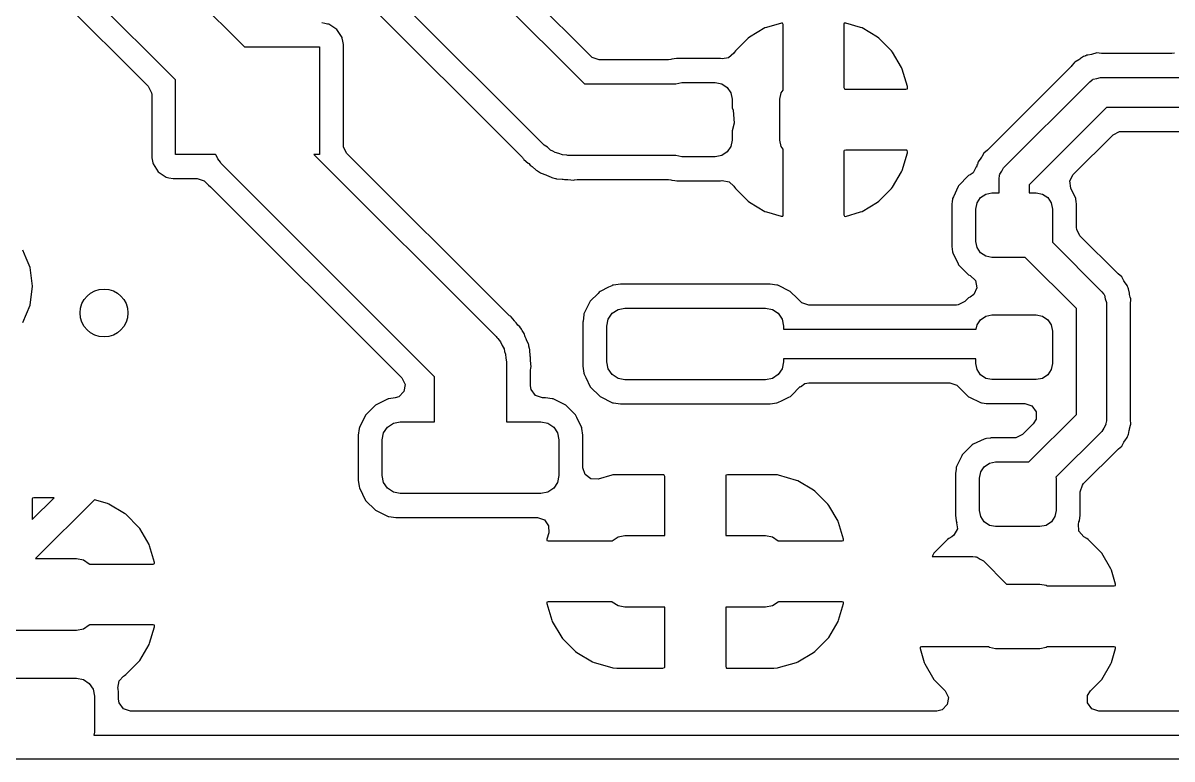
# Model space of a CAD drawing. Extents: x -27 to 355, y -108 to 35.
# Drawn here: x 234.13 to 243.72, y 23.65 to 29.8 of the extents above; entities that cross this region are included whole.
import ezdxf

# ---------------------------------------------------------------- set-up
doc = ezdxf.new("R2010")
doc.units = 0
doc.layers.add('BLACK', color=7, linetype='CONTINUOUS')

msp = doc.modelspace()

# ---------------------------------------------------------------- linework, layer by layer
at = {"layer": 'BLACK', "linetype": 'CONTINUOUS'}
for p, q in [((236.3, 31.8043), (238.812, 29.2919)), ((238.866, 29.5214), (236.703, 31.6852)), ((238.476, 28.7797), (235.788, 31.4679)), ((235.691, 31.2812), (238.287, 28.6854)), ((234.93, 30.6443), (235.974, 29.6)), ((235.4, 29.3257), (234.418, 30.3079)), ((234.321, 30.1212), (235.171, 29.2717)), ((236.645, 29.7955), (236.62, 29.8005)), ((236.669, 29.7908), (236.645, 29.7955)), ((236.678, 29.7889), (236.669, 29.7908)), ((236.669, 29.7908), (236.669, 29.7908)), ((236.745, 29.7446), (236.678, 29.7889)), ((236.789, 29.6782), (236.745, 29.7446)), ((240.32, 29.7581), (240.19, 29.6811)), ((240.332, 29.763), (240.32, 29.7581)), ((240.457, 29.7994), (240.332, 29.763)), ((240.467, 29.7992), (240.457, 29.7994)), ((240.471, 29.7878), (240.467, 29.7992)), ((240.471, 29.2384), (240.471, 29.7878)), ((240.982, 29.7988), (240.979, 29.7886)), ((240.979, 29.7886), (240.979, 29.2615)), ((240.994, 29.7992), (240.982, 29.7988)), ((241.118, 29.763), (240.994, 29.7992)), ((241.13, 29.7581), (241.118, 29.763)), ((241.26, 29.6811), (241.13, 29.7581)), ((236.791, 29.6687), (236.789, 29.6782)), ((236.792, 29.6608), (236.791, 29.6687)), ((236.791, 29.6687), (236.791, 29.6687)), ((236.8, 29.6197), (236.792, 29.6608)), ((240.18, 29.6735), (240.073, 29.5666)), ((240.19, 29.6811), (240.18, 29.6735)), ((241.27, 29.6735), (241.26, 29.6811)), ((241.377, 29.5666), (241.27, 29.6735)), ((235.974, 29.6), (236.6, 29.6)), ((236.6, 29.6), (236.6, 28.7)), ((236.8, 28.7787), (236.8, 29.6197)), ((240.06, 29.5478), (240.015, 29.5074)), ((240.066, 29.5568), (240.06, 29.5478)), ((240.073, 29.5666), (240.066, 29.5568)), ((241.384, 29.5568), (241.377, 29.5666)), ((241.461, 29.4266), (241.384, 29.5568)), ((243.083, 29.547), (243.054, 29.5392)), ((243.091, 29.5493), (243.083, 29.547)), ((243.109, 29.5477), (243.091, 29.5493)), ((243.13, 29.5459), (243.109, 29.5477)), ((243.139, 29.5455), (243.13, 29.5459)), ((243.717, 29.5455), (243.139, 29.5455)), ((243.738, 29.5477), (243.717, 29.5455)), ((238.878, 29.5113), (238.866, 29.5214)), ((238.936, 29.4924), (238.878, 29.5113)), ((239.514, 29.4924), (238.936, 29.4924)), ((239.534, 29.4953), (239.514, 29.4924)), ((239.535, 29.4958), (239.534, 29.4953)), ((239.543, 29.4968), (239.535, 29.4958)), ((239.582, 29.5019), (239.543, 29.4968)), ((239.543, 29.4968), (239.543, 29.4968)), ((239.585, 29.5024), (239.582, 29.5019)), ((239.582, 29.5019), (239.582, 29.5019)), ((239.765, 29.5024), (239.585, 29.5024)), ((239.945, 29.5024), (239.765, 29.5024)), ((239.948, 29.5019), (239.945, 29.5024)), ((239.962, 29.5001), (239.948, 29.5019)), ((240.015, 29.5074), (239.962, 29.5001)), ((242.902, 29.4666), (242.883, 29.4434)), ((242.908, 29.4732), (242.902, 29.4666)), ((242.941, 29.4926), (242.908, 29.4732)), ((242.948, 29.4973), (242.941, 29.4926)), ((242.955, 29.5017), (242.948, 29.4973)), ((242.98, 29.5196), (242.955, 29.5017)), ((242.989, 29.5218), (242.98, 29.5196)), ((242.994, 29.5243), (242.989, 29.5218)), ((242.999, 29.5263), (242.994, 29.5243)), ((243.007, 29.5306), (242.999, 29.5263)), ((243.015, 29.5321), (243.007, 29.5306)), ((243.045, 29.5373), (243.015, 29.5321)), ((243.015, 29.5321), (243.015, 29.5321)), ((243.054, 29.5392), (243.045, 29.5373)), ((241.466, 29.4153), (241.461, 29.4266)), ((241.509, 29.2689), (241.466, 29.4153)), ((242.877, 29.4371), (242.183, 28.7433)), ((242.883, 29.4434), (242.877, 29.4371)), ((235.171, 29.2717), (235.198, 29.2172)), ((235.4, 28.7), (235.4, 29.3257)), ((238.812, 29.2919), (239.575, 29.2919)), ((239.575, 29.2919), (239.625, 29.3019)), ((239.625, 29.3019), (239.905, 29.3019)), ((239.905, 29.3019), (239.959, 29.2912)), ((239.959, 29.2912), (240.004, 29.2608)), ((240.004, 29.2608), (240.034, 29.2154)), ((240.979, 29.2615), (240.983, 29.2488)), ((241.51, 29.259), (241.509, 29.2689)), ((241.511, 29.2556), (241.51, 29.259)), ((242.312, 28.5884), (243.032, 29.3084)), ((243.032, 29.3084), (243.049, 29.3217)), ((243.049, 29.3217), (243.052, 29.3252)), ((243.052, 29.3252), (243.055, 29.326)), ((243.055, 29.326), (243.06, 29.3299)), ((243.06, 29.3299), (243.09, 29.3363)), ((243.09, 29.3363), (243.12, 29.345)), ((243.12, 29.345), (246.38, 29.345)), ((235.198, 29.2172), (235.2, 29.2017)), ((235.2, 29.2017), (235.2, 28.6803)), ((240.034, 29.2154), (240.045, 29.1619)), ((240.045, 29.1619), (240.045, 29.0906)), ((240.445, 29.1619), (240.456, 29.2154)), ((240.445, 28.8219), (240.445, 29.1619)), ((240.456, 29.2154), (240.471, 29.2384)), ((240.983, 29.2488), (240.987, 29.2459)), ((240.987, 29.2459), (241.496, 29.2459)), ((241.496, 29.2459), (241.509, 29.25)), ((241.509, 29.25), (241.51, 29.2526)), ((241.51, 29.2526), (241.511, 29.2556)), ((240.045, 29.0906), (240.054, 29.072)), ((240.054, 29.072), (240.064, 28.9626)), ((243.172, 29.095), (242.525, 28.4482)), ((246.328, 29.095), (243.172, 29.095)), ((240.064, 28.9626), (240.045, 28.8985)), ((240.045, 28.8985), (240.045, 28.8219)), ((243.226, 28.8655), (243.28, 28.8933)), ((243.28, 28.8933), (243.296, 28.8945)), ((243.296, 28.8945), (245.022, 28.8945)), ((236.802, 28.7632), (236.8, 28.7787)), ((238.503, 28.7609), (238.476, 28.7797)), ((240.045, 28.8219), (240.034, 28.7683)), ((240.456, 28.7683), (240.445, 28.8219)), ((242.893, 28.5326), (243.226, 28.8655)), ((235.734, 28.7), (235.4, 28.7)), ((235.738, 28.6941), (235.734, 28.7)), ((235.751, 28.6635), (235.738, 28.6941)), ((236.6, 28.7), (236.555, 28.7)), ((236.555, 28.7), (238.075, 27.18)), ((236.829, 28.7087), (236.802, 28.7632)), ((238.172, 27.3667), (236.829, 28.7087)), ((238.287, 28.6854), (238.295, 28.6755)), ((238.528, 28.7383), (238.503, 28.7609)), ((238.548, 28.7301), (238.528, 28.7383)), ((238.567, 28.7176), (238.548, 28.7301)), ((238.599, 28.7099), (238.567, 28.7176)), ((238.63, 28.6976), (238.599, 28.7099)), ((238.666, 28.6941), (238.63, 28.6976)), ((238.673, 28.6922), (238.666, 28.6941)), ((238.678, 28.6928), (238.673, 28.6922)), ((238.688, 28.6919), (238.678, 28.6928)), ((239.575, 28.6919), (238.688, 28.6919)), ((239.625, 28.6819), (239.575, 28.6919)), ((239.905, 28.6819), (239.625, 28.6819)), ((239.959, 28.6925), (239.905, 28.6819)), ((240.004, 28.7229), (239.959, 28.6925)), ((240.034, 28.7683), (240.004, 28.7229)), ((240.471, 28.7453), (240.456, 28.7683)), ((240.471, 28.1951), (240.471, 28.7453)), ((240.982, 28.7337), (240.979, 28.7296)), ((240.979, 28.7296), (240.979, 28.1959)), ((240.995, 28.7379), (240.982, 28.7337)), ((241.502, 28.7379), (240.995, 28.7379)), ((241.466, 28.5684), (241.509, 28.7148)), ((241.505, 28.7373), (241.502, 28.7379)), ((241.507, 28.7352), (241.505, 28.7373)), ((241.51, 28.7228), (241.507, 28.7352)), ((241.509, 28.7148), (241.51, 28.7228)), ((242.13, 28.6825), (242.127, 28.6788)), ((242.147, 28.7125), (242.13, 28.6825)), ((242.177, 28.7374), (242.147, 28.7125)), ((242.183, 28.7433), (242.177, 28.7374)), ((235.2, 28.6803), (235.201, 28.6732)), ((235.201, 28.6732), (235.209, 28.6318)), ((235.209, 28.6318), (235.211, 28.6218)), ((235.211, 28.6218), (235.255, 28.5554)), ((235.774, 28.6357), (235.751, 28.6635)), ((235.778, 28.6289), (235.774, 28.6357)), ((235.781, 28.6261), (235.778, 28.6289)), ((235.788, 28.6183), (235.781, 28.6261)), ((237.562, 26.8436), (235.788, 28.6183)), ((238.295, 28.6755), (238.295, 28.6755)), ((238.295, 28.6755), (238.299, 28.6701)), ((238.299, 28.6701), (238.303, 28.6641)), ((238.303, 28.6641), (238.308, 28.6595)), ((238.308, 28.6595), (238.308, 28.6595)), ((238.308, 28.6595), (238.343, 28.6286)), ((238.343, 28.6286), (238.348, 28.6244)), ((238.348, 28.6244), (238.36, 28.6125)), ((238.36, 28.6125), (238.369, 28.6058)), ((238.369, 28.6058), (238.375, 28.6008)), ((238.375, 28.6008), (238.411, 28.5692)), ((242.084, 28.5966), (242.059, 28.5483)), ((242.085, 28.5964), (242.084, 28.5966)), ((242.086, 28.5999), (242.085, 28.5964)), ((242.088, 28.6023), (242.086, 28.5999)), ((242.089, 28.613), (242.088, 28.6045)), ((242.088, 28.6045), (242.088, 28.6045)), ((242.088, 28.6045), (242.088, 28.6023)), ((242.094, 28.6205), (242.089, 28.613)), ((242.096, 28.626), (242.094, 28.6205)), ((242.098, 28.6313), (242.096, 28.626)), ((242.1, 28.6397), (242.098, 28.6313)), ((242.123, 28.6715), (242.1, 28.6397)), ((242.127, 28.6788), (242.123, 28.6715)), ((242.297, 28.5614), (242.312, 28.5884)), ((235.255, 28.5554), (235.322, 28.5111)), ((235.322, 28.5111), (235.331, 28.5092)), ((235.331, 28.5092), (235.331, 28.5092)), ((235.331, 28.5092), (235.344, 28.5067)), ((235.344, 28.5067), (235.38, 28.4995)), ((235.38, 28.4995), (235.579, 28.4995)), ((235.579, 28.4995), (235.637, 28.4806)), ((238.411, 28.5692), (238.42, 28.5649)), ((238.42, 28.5649), (238.437, 28.5545)), ((238.437, 28.5545), (238.445, 28.5483)), ((238.445, 28.5483), (238.452, 28.5459)), ((238.452, 28.5459), (238.452, 28.5459)), ((238.452, 28.5459), (238.49, 28.5316)), ((238.49, 28.5316), (238.497, 28.5285)), ((238.497, 28.5285), (238.534, 28.5113)), ((238.534, 28.5113), (238.534, 28.5113)), ((238.534, 28.5113), (238.54, 28.5083)), ((238.54, 28.5083), (238.55, 28.5067)), ((238.55, 28.5067), (238.57, 28.5016)), ((238.57, 28.5016), (238.573, 28.5005)), ((238.573, 28.5005), (238.573, 28.5005)), ((238.573, 28.5005), (238.58, 28.498)), ((238.58, 28.498), (238.627, 28.4945)), ((238.627, 28.4945), (238.635, 28.4936)), ((238.635, 28.4936), (238.645, 28.4919)), ((238.645, 28.4919), (238.645, 28.4919)), ((238.645, 28.4919), (238.649, 28.4914)), ((238.649, 28.4914), (238.665, 28.4914)), ((238.665, 28.4914), (238.673, 28.4911)), ((238.673, 28.4911), (238.723, 28.4874)), ((238.731, 28.4892), (238.752, 28.4914)), ((238.752, 28.4914), (239.514, 28.4914)), ((239.514, 28.4914), (239.534, 28.4884)), ((241.384, 28.4269), (241.461, 28.5571)), ((241.461, 28.5571), (241.466, 28.5684)), ((242.02, 28.5241), (241.936, 28.4404)), ((242.032, 28.5298), (242.02, 28.5241)), ((242.059, 28.5483), (242.032, 28.5298)), ((242.275, 28.5), (242.278, 28.522)), ((242.275, 28.38), (242.275, 28.5)), ((242.278, 28.5266), (242.279, 28.5291)), ((242.278, 28.522), (242.278, 28.5266)), ((242.279, 28.5291), (242.28, 28.5355)), ((242.28, 28.5355), (242.297, 28.5614)), ((242.866, 28.4815), (242.893, 28.5326)), ((235.637, 28.4806), (235.654, 28.4651)), ((235.654, 28.4651), (235.668, 28.4494)), ((235.668, 28.4494), (235.674, 28.4455)), ((235.674, 28.4455), (235.675, 28.4447)), ((235.675, 28.4447), (235.691, 28.4316)), ((235.691, 28.4316), (237.288, 26.8349)), ((238.723, 28.4874), (238.729, 28.4889)), ((238.729, 28.4889), (238.731, 28.4892)), ((238.729, 28.4889), (238.729, 28.4889)), ((239.534, 28.4884), (239.535, 28.4879)), ((239.535, 28.4879), (239.543, 28.4869)), ((239.543, 28.4869), (239.543, 28.4869)), ((239.543, 28.4869), (239.568, 28.4836)), ((239.568, 28.4836), (239.585, 28.4814)), ((239.585, 28.4814), (239.765, 28.4814)), ((239.765, 28.4814), (239.945, 28.4814)), ((239.945, 28.4814), (239.948, 28.4818)), ((239.948, 28.4818), (239.959, 28.4832)), ((239.948, 28.4818), (239.948, 28.4818)), ((239.959, 28.4832), (239.962, 28.4836)), ((239.962, 28.4836), (240.022, 28.4725)), ((240.022, 28.4725), (240.06, 28.4359)), ((240.06, 28.4359), (240.066, 28.4269)), ((240.066, 28.4269), (240.073, 28.4171)), ((240.073, 28.4171), (240.18, 28.3102)), ((241.27, 28.3102), (241.377, 28.4171)), ((241.377, 28.4171), (241.384, 28.4269)), ((241.932, 28.4326), (241.893, 28.3483)), ((241.936, 28.4404), (241.932, 28.4326)), ((241.932, 28.4326), (241.932, 28.4326)), ((242.525, 28.4482), (242.525, 28.38)), ((242.873, 28.4208), (242.866, 28.4815)), ((242.914, 28.3332), (242.873, 28.4208)), ((240.18, 28.3102), (240.19, 28.3026)), ((240.19, 28.3026), (240.32, 28.2256)), ((241.13, 28.2256), (241.26, 28.3026)), ((241.26, 28.3026), (241.27, 28.3102)), ((241.883, 28.3104), (241.879, 28.2843)), ((241.885, 28.3257), (241.883, 28.3104)), ((241.886, 28.3332), (241.885, 28.3257)), ((241.893, 28.3483), (241.886, 28.3332)), ((242.09, 28.2967), (242.12, 28.3405)), ((242.12, 28.3405), (242.163, 28.3697)), ((242.163, 28.3697), (242.215, 28.38)), ((242.215, 28.38), (242.275, 28.38)), ((242.525, 28.38), (242.585, 28.38)), ((242.585, 28.38), (242.637, 28.3697)), ((242.637, 28.3697), (242.68, 28.3405)), ((242.68, 28.3405), (242.71, 28.2967)), ((242.915, 28.3257), (242.914, 28.3332)), ((242.917, 28.3104), (242.915, 28.3257)), ((242.92, 28.2843), (242.917, 28.3104)), ((240.32, 28.2256), (240.332, 28.2207)), ((240.332, 28.2207), (240.456, 28.1846)), ((240.993, 28.1843), (241.118, 28.2207)), ((241.118, 28.2207), (241.13, 28.2256)), ((241.879, 28.2843), (241.879, 27.9357)), ((242.08, 28.245), (242.09, 28.2967)), ((242.08, 27.975), (242.08, 28.245)), ((242.71, 28.2967), (242.72, 28.245)), ((242.72, 28.245), (242.72, 27.975)), ((242.92, 28.0908), (242.92, 28.2843)), ((240.456, 28.1846), (240.468, 28.1849)), ((240.468, 28.1849), (240.471, 28.1951)), ((240.979, 28.1959), (240.983, 28.1845)), ((240.983, 28.1845), (240.993, 28.1843)), ((242.922, 28.0753), (242.92, 28.0908)), ((242.949, 28.0208), (242.922, 28.0753)), ((243.262, 27.7087), (242.949, 28.0208)), ((241.879, 27.9357), (241.88, 27.9325)), ((241.88, 27.9325), (241.883, 27.9087)), ((242.09, 27.9233), (242.08, 27.975)), ((242.12, 27.8795), (242.09, 27.9233)), ((242.72, 27.975), (242.719, 27.9681)), ((242.719, 27.9681), (243.133, 27.5539)), ((234.153, 27.8338), (234.125, 27.9028)), ((234.177, 27.7767), (234.153, 27.8338)), ((241.883, 27.9087), (241.886, 27.8868)), ((241.886, 27.8868), (241.889, 27.88)), ((241.889, 27.88), (241.889, 27.88)), ((241.889, 27.88), (241.932, 27.7875)), ((242.163, 27.8503), (242.12, 27.8795)), ((242.215, 27.84), (242.163, 27.8503)), ((242.493, 27.84), (242.215, 27.84)), ((242.92, 27.4137), (242.493, 27.84)), ((234.185, 27.7568), (234.177, 27.7767)), ((234.206, 27.6), (234.185, 27.7568)), ((241.932, 27.7875), (241.936, 27.7796)), ((241.936, 27.7796), (242.02, 27.6959)), ((242.02, 27.6959), (242.033, 27.6897)), ((242.033, 27.6897), (242.078, 27.648)), ((242.078, 27.648), (242.089, 27.5879)), ((243.268, 27.7029), (243.262, 27.7087)), ((243.298, 27.6779), (243.268, 27.7029)), ((243.317, 27.6443), (243.298, 27.6779)), ((243.322, 27.637), (243.317, 27.6443)), ((243.344, 27.6052), (243.322, 27.637)), ((234.185, 27.4432), (234.206, 27.6)), ((238.927, 27.5404), (238.861, 27.4743)), ((238.937, 27.5511), (238.927, 27.5404)), ((238.943, 27.5568), (238.937, 27.5511)), ((239.014, 27.5917), (238.943, 27.5568)), ((239.041, 27.6049), (239.014, 27.5917)), ((239.048, 27.6083), (239.041, 27.6049)), ((239.041, 27.6049), (239.041, 27.6049)), ((239.055, 27.6094), (239.048, 27.6083)), ((239.056, 27.6094), (239.055, 27.6094)), ((239.113, 27.6179), (239.056, 27.6094)), ((239.117, 27.6184), (239.113, 27.6179)), ((239.113, 27.6179), (239.113, 27.6179)), ((240.358, 27.6184), (239.117, 27.6184)), ((240.362, 27.6179), (240.358, 27.6184)), ((240.419, 27.6096), (240.362, 27.6179)), ((240.362, 27.6179), (240.362, 27.6179)), ((240.427, 27.6084), (240.419, 27.6096)), ((240.419, 27.6096), (240.419, 27.6096)), ((240.531, 27.5572), (240.427, 27.6084)), ((240.592, 27.4968), (240.531, 27.5572)), ((242.063, 27.5325), (242.033, 27.5103)), ((242.089, 27.5879), (242.063, 27.5325)), ((243.133, 27.5539), (243.146, 27.536)), ((243.146, 27.536), (243.15, 27.533)), ((243.15, 27.533), (243.151, 27.5303)), ((243.346, 27.5968), (243.344, 27.6052)), ((243.349, 27.5915), (243.346, 27.5968)), ((243.351, 27.586), (243.349, 27.5915)), ((243.355, 27.5785), (243.351, 27.586)), ((243.362, 27.5416), (243.355, 27.5785)), ((243.362, 27.5403), (243.362, 27.5416)), ((243.364, 27.5318), (243.362, 27.5403)), ((243.369, 27.5103), (243.364, 27.5318)), ((234.125, 27.2972), (234.185, 27.4432)), ((238.861, 27.4743), (238.809, 27.3694)), ((240.614, 27.4748), (240.592, 27.4968)), ((240.627, 27.4623), (240.614, 27.4753)), ((240.614, 27.4753), (240.614, 27.4748)), ((240.686, 27.4434), (240.627, 27.4623)), ((241.918, 27.4434), (240.686, 27.4434)), ((241.933, 27.4446), (241.918, 27.4434)), ((241.988, 27.4724), (241.933, 27.4446)), ((242.02, 27.5041), (241.988, 27.4724)), ((242.033, 27.5103), (242.02, 27.5041)), ((243.151, 27.5303), (243.154, 27.5251)), ((243.154, 27.5251), (243.161, 27.495)), ((243.161, 27.495), (243.17, 27.4655)), ((243.17, 27.4655), (243.17, 26.4761)), ((243.374, 27.4943), (243.369, 27.5103)), ((243.37, 27.4556), (243.373, 27.4857)), ((243.37, 27.4469), (243.37, 27.4556)), ((243.37, 26.4947), (243.37, 27.4469)), ((243.373, 27.4857), (243.374, 27.4943)), ((238.188, 27.3536), (238.172, 27.3667)), ((238.195, 27.3489), (238.188, 27.3536)), ((238.2, 27.3436), (238.195, 27.3489)), ((238.228, 27.3111), (238.2, 27.3436)), ((238.2, 27.3436), (238.2, 27.3436)), ((238.808, 27.3618), (238.801, 27.3085)), ((238.809, 27.3694), (238.808, 27.3618)), ((238.808, 27.3618), (238.808, 27.3618)), ((239.011, 27.3253), (239.044, 27.374)), ((239.044, 27.374), (239.093, 27.4065)), ((239.093, 27.4065), (239.15, 27.4179)), ((239.15, 27.4179), (240.325, 27.4179)), ((240.325, 27.4179), (240.382, 27.4065)), ((240.382, 27.4065), (240.431, 27.374)), ((240.431, 27.374), (240.464, 27.3253)), ((242.12, 27.3205), (242.163, 27.3497)), ((242.163, 27.3497), (242.215, 27.36)), ((242.215, 27.36), (242.585, 27.36)), ((242.585, 27.36), (242.637, 27.3497)), ((242.637, 27.3497), (242.68, 27.3205)), ((242.92, 26.5279), (242.92, 27.4137)), ((238.233, 27.3057), (238.228, 27.3111)), ((238.244, 27.2942), (238.233, 27.3057)), ((238.251, 27.2846), (238.244, 27.2942)), ((238.252, 27.2826), (238.251, 27.2846)), ((238.257, 27.2764), (238.252, 27.2826)), ((238.272, 27.26), (238.257, 27.2764)), ((238.288, 27.2403), (238.272, 27.26)), ((238.801, 27.3085), (238.799, 27.3011)), ((238.799, 27.3011), (238.799, 26.9347)), ((239, 27.2679), (239.011, 27.3253)), ((239, 26.9679), (239, 27.2679)), ((240.464, 27.3253), (240.475, 27.2679)), ((240.475, 27.2679), (240.475, 27.2429)), ((240.475, 27.2429), (242.084, 27.2429)), ((242.084, 27.2429), (242.09, 27.2767)), ((242.09, 27.2767), (242.12, 27.3205)), ((242.68, 27.3205), (242.71, 27.2767)), ((242.71, 27.2767), (242.72, 27.225)), ((238.075, 27.18), (238.081, 27.1722)), ((238.081, 27.1722), (238.085, 27.1694)), ((238.085, 27.1694), (238.089, 27.1627)), ((238.089, 27.1627), (238.112, 27.1348)), ((238.293, 27.231), (238.288, 27.2403)), ((238.303, 27.2136), (238.293, 27.231)), ((238.309, 27.2053), (238.303, 27.2136)), ((238.319, 27.1773), (238.309, 27.2053)), ((238.325, 27.1605), (238.319, 27.1773)), ((238.328, 27.1532), (238.325, 27.1605)), ((238.345, 27.1163), (238.328, 27.1532)), ((242.72, 27.225), (242.72, 26.955)), ((238.112, 27.1348), (238.125, 27.1042)), ((238.125, 27.1042), (238.142, 27.0759)), ((238.142, 27.0759), (238.146, 27.0542)), ((238.146, 27.0542), (238.155, 27.0339)), ((238.345, 27.1162), (238.345, 27.1163)), ((238.348, 27.1098), (238.345, 27.1162)), ((238.349, 27.1029), (238.348, 27.1098)), ((238.349, 27.1028), (238.349, 27.1029)), ((238.349, 27.0997), (238.349, 27.1028)), ((238.354, 27.0801), (238.349, 27.0997)), ((238.355, 27.0771), (238.354, 27.0801)), ((238.358, 27.0705), (238.355, 27.0771)), ((238.355, 27.0771), (238.355, 27.0771)), ((238.358, 27.0634), (238.358, 27.0705)), ((238.361, 27.0229), (238.358, 27.0634)), ((238.358, 27.0634), (238.358, 27.0634)), ((238.155, 27.0339), (238.156, 27.0006)), ((238.156, 27.0006), (238.162, 26.9679)), ((238.162, 26.9679), (238.162, 26.4679)), ((238.361, 27.015), (238.361, 27.0229)), ((238.362, 27.0073), (238.361, 27.015)), ((238.363, 27.0073), (238.362, 27.0073)), ((238.363, 27.0039), (238.363, 27.0073)), ((238.363, 26.9871), (238.363, 27.0039)), ((238.363, 26.981), (238.363, 26.9871)), ((238.367, 26.9274), (238.363, 26.981)), ((239.011, 26.9105), (239, 26.9679)), ((240.475, 26.9679), (240.464, 26.9105)), ((242.08, 26.9929), (240.475, 26.9929)), ((240.475, 26.9929), (240.475, 26.9679)), ((242.08, 26.955), (242.08, 26.9929)), ((242.09, 26.9033), (242.08, 26.955)), ((242.72, 26.955), (242.71, 26.9033)), ((238.363, 26.9007), (238.364, 26.9134)), ((238.363, 26.7674), (238.363, 26.9007)), ((238.364, 26.9134), (238.365, 26.9205)), ((238.364, 26.9134), (238.364, 26.9134)), ((238.365, 26.9205), (238.367, 26.9274)), ((238.799, 26.9347), (238.8, 26.9311)), ((238.8, 26.9311), (238.8, 26.9311)), ((238.8, 26.9311), (238.808, 26.8745)), ((238.808, 26.8745), (238.81, 26.8658)), ((238.81, 26.8658), (238.813, 26.8589)), ((239.044, 26.8618), (239.011, 26.9105)), ((239.093, 26.8293), (239.044, 26.8618)), ((240.431, 26.8618), (240.382, 26.8293)), ((240.464, 26.9105), (240.431, 26.8618)), ((242.12, 26.8595), (242.09, 26.9033)), ((242.163, 26.8303), (242.12, 26.8595)), ((242.68, 26.8595), (242.637, 26.8303)), ((242.71, 26.9033), (242.68, 26.8595)), ((237.288, 26.8349), (237.315, 26.7804)), ((237.315, 26.7804), (237.306, 26.72)), ((237.562, 26.4679), (237.562, 26.8436)), ((238.368, 26.7368), (238.363, 26.7674)), ((238.813, 26.8589), (238.813, 26.8589)), ((238.813, 26.8589), (238.823, 26.8389)), ((238.823, 26.8389), (238.861, 26.7611)), ((239.15, 26.8179), (239.093, 26.8293)), ((240.325, 26.8179), (239.15, 26.8179)), ((240.382, 26.8293), (240.325, 26.8179)), ((240.616, 26.7594), (240.654, 26.7873)), ((240.654, 26.7873), (240.686, 26.7924)), ((240.686, 26.7924), (241.863, 26.7924)), ((241.863, 26.7924), (241.921, 26.7735)), ((241.921, 26.7735), (241.936, 26.7592)), ((242.215, 26.82), (242.163, 26.8303)), ((242.585, 26.82), (242.215, 26.82)), ((242.637, 26.8303), (242.585, 26.82)), ((237.263, 26.6767), (237.232, 26.667)), ((237.306, 26.72), (237.263, 26.6767)), ((238.404, 26.6873), (238.368, 26.7368)), ((238.462, 26.6684), (238.404, 26.6873)), ((238.483, 26.6684), (238.462, 26.6684)), ((238.487, 26.6679), (238.483, 26.6684)), ((238.544, 26.6596), (238.487, 26.6679)), ((238.487, 26.6679), (238.487, 26.6679)), ((238.861, 26.7611), (238.944, 26.6786)), ((238.944, 26.6786), (239.048, 26.6274)), ((240.463, 26.6449), (240.52, 26.673)), ((240.52, 26.673), (240.532, 26.679)), ((240.532, 26.679), (240.54, 26.6873)), ((240.54, 26.6873), (240.614, 26.7616)), ((240.614, 26.7616), (240.616, 26.7594)), ((241.936, 26.7592), (241.936, 26.7596)), ((241.936, 26.7596), (242.02, 26.6759)), ((242.02, 26.6759), (242.027, 26.6723)), ((242.027, 26.6723), (242.027, 26.6723)), ((242.027, 26.6723), (242.12, 26.6291)), ((237.062, 26.6006), (236.986, 26.5243)), ((237.068, 26.6068), (237.062, 26.6011)), ((237.062, 26.6011), (237.062, 26.6006)), ((237.173, 26.6583), (237.068, 26.6068)), ((237.18, 26.6594), (237.173, 26.6583)), ((237.181, 26.6594), (237.18, 26.6594)), ((237.232, 26.667), (237.181, 26.6594)), ((238.552, 26.6584), (238.544, 26.6596)), ((238.544, 26.6596), (238.544, 26.6596)), ((238.656, 26.6072), (238.552, 26.6584)), ((238.68, 26.5834), (238.656, 26.6072)), ((238.729, 26.5348), (238.68, 26.5834)), ((239.048, 26.6274), (239.056, 26.6263)), ((239.056, 26.6263), (239.056, 26.6263)), ((239.056, 26.6263), (239.113, 26.6179)), ((239.113, 26.6179), (239.113, 26.6179)), ((239.113, 26.6179), (239.117, 26.6174)), ((239.117, 26.6174), (240.358, 26.6174)), ((240.358, 26.6174), (240.362, 26.6179)), ((240.362, 26.6179), (240.419, 26.6264)), ((240.362, 26.6179), (240.362, 26.6179)), ((240.419, 26.6264), (240.42, 26.6264)), ((240.42, 26.6264), (240.427, 26.6276)), ((240.427, 26.6276), (240.463, 26.6449)), ((242.12, 26.6291), (242.127, 26.6259)), ((242.127, 26.6259), (242.134, 26.6249)), ((242.134, 26.6249), (242.166, 26.6208)), ((242.166, 26.6208), (242.176, 26.6195)), ((242.176, 26.6195), (242.489, 26.6195)), ((242.489, 26.6195), (242.547, 26.6006)), ((242.547, 26.6006), (242.583, 26.5511)), ((236.986, 26.5243), (236.934, 26.4194)), ((238.739, 26.5248), (238.729, 26.5348)), ((238.75, 26.5032), (238.739, 26.5248)), ((238.786, 26.4284), (238.75, 26.5032)), ((242.524, 26.1321), (242.92, 26.5279)), ((242.583, 26.4899), (242.559, 26.4505)), ((242.583, 26.5511), (242.583, 26.4899)), ((243.17, 26.4761), (243.166, 26.4541)), ((243.37, 26.486), (243.37, 26.4947)), ((243.374, 26.4473), (243.37, 26.486)), ((236.933, 26.4118), (236.925, 26.3571)), ((236.934, 26.4194), (236.933, 26.4118)), ((236.933, 26.4118), (236.933, 26.4118)), ((237.136, 26.3753), (237.169, 26.424)), ((237.169, 26.424), (237.218, 26.4565)), ((237.218, 26.4565), (237.275, 26.4679)), ((237.275, 26.4679), (237.562, 26.4679)), ((238.162, 26.4679), (238.45, 26.4679)), ((238.45, 26.4679), (238.507, 26.4565)), ((238.507, 26.4565), (238.556, 26.424)), ((238.556, 26.424), (238.589, 26.3753)), ((238.79, 26.42), (238.786, 26.4284)), ((238.791, 26.4124), (238.79, 26.42)), ((238.8, 26.3549), (238.791, 26.4124)), ((238.791, 26.4124), (238.791, 26.4124)), ((242.559, 26.4505), (242.47, 26.3616)), ((243.133, 26.3877), (242.749, 26.0039)), ((243.148, 26.4148), (243.133, 26.3877)), ((243.164, 26.4406), (243.148, 26.4148)), ((243.165, 26.447), (243.164, 26.4406)), ((243.167, 26.4495), (243.165, 26.447)), ((243.166, 26.4541), (243.167, 26.4495)), ((243.357, 26.3753), (243.361, 26.3968)), ((243.361, 26.3968), (243.362, 26.4013)), ((243.362, 26.4013), (243.364, 26.4098)), ((243.364, 26.4098), (243.372, 26.4389)), ((243.372, 26.4389), (243.374, 26.4473)), ((236.925, 26.3571), (236.924, 26.3511)), ((236.924, 26.3511), (236.924, 25.9847)), ((237.125, 26.3179), (237.136, 26.3753)), ((237.125, 26.0179), (237.125, 26.3179)), ((238.589, 26.3753), (238.6, 26.3179)), ((238.6, 26.3179), (238.6, 26.0179)), ((238.8, 26.3511), (238.8, 26.3549)), ((238.8, 26.0834), (238.8, 26.3511)), ((242.15, 26.3229), (242.058, 26.2798)), ((242.157, 26.3261), (242.15, 26.3229)), ((242.15, 26.3229), (242.15, 26.3229)), ((242.169, 26.3277), (242.157, 26.3261)), ((242.203, 26.3321), (242.169, 26.3277)), ((242.206, 26.3326), (242.203, 26.3321)), ((242.4, 26.3326), (242.206, 26.3326)), ((242.415, 26.3338), (242.4, 26.3326)), ((242.47, 26.3616), (242.415, 26.3338)), ((243.298, 26.2637), (243.317, 26.2973)), ((243.317, 26.2973), (243.322, 26.3046)), ((243.322, 26.3046), (243.324, 26.3082)), ((243.324, 26.3082), (243.344, 26.3364)), ((243.344, 26.3364), (243.346, 26.3448)), ((243.346, 26.3448), (243.349, 26.3501)), ((243.349, 26.3501), (243.351, 26.3556)), ((243.351, 26.3556), (243.355, 26.3631)), ((243.355, 26.3631), (243.357, 26.3753)), ((241.966, 26.1925), (241.963, 26.1846)), ((242.05, 26.2761), (241.966, 26.1925)), ((242.058, 26.2798), (242.05, 26.2761)), ((242.058, 26.2798), (242.058, 26.2798)), ((242.98, 25.9512), (243.262, 26.2329)), ((243.262, 26.2329), (243.268, 26.2387)), ((243.268, 26.2387), (243.27, 26.2406)), ((243.27, 26.2406), (243.298, 26.2637)), ((241.92, 26.0939), (241.916, 26.0852)), ((241.963, 26.1846), (241.92, 26.0939)), ((241.963, 26.1846), (241.963, 26.1846)), ((242.121, 26.0487), (242.15, 26.0925)), ((242.15, 26.0925), (242.194, 26.1218)), ((242.194, 26.1218), (242.245, 26.1321)), ((242.245, 26.1321), (242.524, 26.1321)), ((237.136, 25.9605), (237.125, 26.0179)), ((238.6, 26.0179), (238.589, 25.9605)), ((238.818, 26.0278), (238.8, 26.0834)), ((238.866, 25.9903), (238.818, 26.0278)), ((239.041, 26.0216), (238.927, 25.9884)), ((239.051, 26.0234), (239.041, 26.0216)), ((239.082, 26.0258), (239.051, 26.0234)), ((239.085, 26.0259), (239.082, 26.0258)), ((239.475, 26.0259), (239.085, 26.0259)), ((239.479, 26.0229), (239.475, 26.0259)), ((239.483, 26.0102), (239.479, 26.0229)), ((239.483, 25.5179), (239.483, 26.0102)), ((239.994, 26.0218), (239.992, 26.0177)), ((239.992, 26.0177), (239.992, 25.5179)), ((240.007, 26.0259), (239.994, 26.0218)), ((240.39, 26.0259), (240.007, 26.0259)), ((240.393, 26.0258), (240.39, 26.0259)), ((240.424, 26.0234), (240.393, 26.0258)), ((240.434, 26.0216), (240.424, 26.0234)), ((240.582, 25.9783), (240.434, 26.0216)), ((241.915, 26.0728), (241.91, 26.0364)), ((241.91, 26.0364), (241.91, 25.6877)), ((241.916, 26.0852), (241.915, 26.0777)), ((241.915, 26.0777), (241.915, 26.0728)), ((242.11, 25.9971), (242.121, 26.0487)), ((242.11, 25.7271), (242.11, 25.9971)), ((242.749, 26.0039), (242.75, 25.9971)), ((242.75, 25.9971), (242.75, 25.7271)), ((236.924, 25.9847), (236.925, 25.9811)), ((236.925, 25.9811), (236.925, 25.9811)), ((236.925, 25.9811), (236.933, 25.9272)), ((236.933, 25.9272), (236.935, 25.9158)), ((236.935, 25.9158), (236.986, 25.8111)), ((237.169, 25.9118), (237.136, 25.9605)), ((237.218, 25.8793), (237.169, 25.9118)), ((238.556, 25.9118), (238.507, 25.8793)), ((238.589, 25.9605), (238.556, 25.9118)), ((238.927, 25.9884), (238.866, 25.9903)), ((240.594, 25.9734), (240.582, 25.9783)), ((240.726, 25.8951), (240.594, 25.9734)), ((242.951, 25.8812), (242.97, 25.9394)), ((242.97, 25.9394), (242.98, 25.9512)), ((234.202, 25.6503), (234.385, 25.833)), ((234.205, 25.8289), (234.202, 25.8248)), ((234.202, 25.8248), (234.202, 25.6503)), ((234.217, 25.833), (234.205, 25.8289)), ((234.385, 25.833), (234.217, 25.833)), ((234.722, 25.8169), (234.23, 25.325)), ((234.83, 25.7854), (234.722, 25.8169)), ((236.986, 25.8111), (237.069, 25.7286)), ((237.275, 25.8679), (237.218, 25.8793)), ((238.45, 25.8679), (237.275, 25.8679)), ((238.507, 25.8793), (238.45, 25.8679)), ((240.736, 25.8876), (240.726, 25.8951)), ((240.845, 25.7788), (240.736, 25.8876)), ((242.951, 25.6877), (242.951, 25.8812)), ((234.842, 25.7805), (234.83, 25.7854)), ((234.974, 25.7022), (234.842, 25.7805)), ((237.069, 25.7286), (237.173, 25.6774)), ((240.852, 25.7691), (240.845, 25.7788)), ((240.931, 25.6367), (240.852, 25.7691)), ((242.121, 25.6754), (242.11, 25.7271)), ((242.75, 25.7271), (242.74, 25.6754)), ((234.984, 25.6947), (234.974, 25.7022)), ((235.092, 25.5859), (234.984, 25.6947)), ((237.173, 25.6774), (237.181, 25.6763)), ((237.181, 25.6763), (237.181, 25.6763)), ((237.181, 25.6763), (237.238, 25.6679)), ((237.238, 25.6679), (237.238, 25.6679)), ((237.238, 25.6679), (237.242, 25.6674)), ((237.242, 25.6674), (237.854, 25.6674)), ((237.854, 25.6674), (237.855, 25.6674)), ((237.855, 25.6674), (237.931, 25.6669)), ((237.931, 25.6669), (237.932, 25.6673)), ((237.932, 25.6673), (237.934, 25.6674)), ((237.934, 25.6674), (238.42, 25.6674)), ((238.42, 25.6674), (238.478, 25.6485)), ((238.478, 25.6485), (238.514, 25.599)), ((240.935, 25.6253), (240.931, 25.6367)), ((240.976, 25.4862), (240.935, 25.6253)), ((241.91, 25.6877), (241.916, 25.6389)), ((241.916, 25.6389), (241.92, 25.632)), ((241.92, 25.632), (241.922, 25.6247)), ((241.922, 25.6247), (241.92, 25.6242)), ((241.92, 25.6242), (241.926, 25.5737)), ((242.15, 25.6316), (242.121, 25.6754)), ((242.194, 25.6023), (242.15, 25.6316)), ((242.711, 25.6316), (242.667, 25.6023)), ((242.74, 25.6754), (242.711, 25.6316)), ((242.936, 25.6142), (242.939, 25.6257)), ((242.941, 25.5533), (242.936, 25.6142)), ((242.939, 25.6257), (242.941, 25.632)), ((242.941, 25.632), (242.945, 25.6389)), ((242.945, 25.6389), (242.951, 25.6877)), ((235.1, 25.5761), (235.092, 25.5859)), ((235.178, 25.4438), (235.1, 25.5761)), ((238.515, 25.5408), (238.499, 25.487)), ((238.514, 25.599), (238.515, 25.5408)), ((239.093, 25.5065), (239.15, 25.5179)), ((239.15, 25.5179), (239.483, 25.5179)), ((239.992, 25.5179), (240.325, 25.5179)), ((240.325, 25.5179), (240.382, 25.5065)), ((241.896, 25.5202), (241.879, 25.5074)), ((241.926, 25.5737), (241.896, 25.5202)), ((242.245, 25.5921), (242.194, 25.6023)), ((242.615, 25.5921), (242.245, 25.5921)), ((242.667, 25.6023), (242.615, 25.5921)), ((242.982, 25.5074), (242.941, 25.5533)), ((235.183, 25.4324), (235.178, 25.4438)), ((235.224, 25.2933), (235.183, 25.4324)), ((238.499, 25.487), (238.5, 25.475)), ((238.5, 25.475), (238.51, 25.4719)), ((238.51, 25.4719), (239.043, 25.4719)), ((239.043, 25.4719), (239.044, 25.474)), ((239.044, 25.474), (239.093, 25.5065)), ((240.382, 25.5065), (240.431, 25.474)), ((240.431, 25.474), (240.432, 25.4719)), ((240.432, 25.4719), (240.964, 25.4719)), ((240.964, 25.4719), (240.976, 25.4756)), ((240.976, 25.4756), (240.976, 25.4862)), ((241.844, 25.4848), (241.738, 25.3787)), ((241.854, 25.4923), (241.844, 25.4848)), ((241.879, 25.5074), (241.854, 25.4923)), ((243.007, 25.4923), (242.982, 25.5074)), ((243.017, 25.4848), (243.007, 25.4923)), ((243.123, 25.3787), (243.017, 25.4848)), ((234.23, 25.325), (234.573, 25.325)), ((234.573, 25.325), (234.63, 25.3136)), ((241.73, 25.3689), (241.715, 25.3429)), ((241.715, 25.3429), (242.055, 25.3429)), ((241.738, 25.3787), (241.73, 25.3689)), ((242.055, 25.3429), (242.077, 25.3397)), ((242.077, 25.3397), (242.081, 25.34)), ((242.081, 25.34), (242.084, 25.3387)), ((242.084, 25.3387), (242.09, 25.3378)), ((242.09, 25.3378), (242.116, 25.3211)), ((243.131, 25.3689), (243.123, 25.3787)), ((243.207, 25.2398), (243.131, 25.3689)), ((234.63, 25.3136), (234.679, 25.2811)), ((234.679, 25.2811), (234.68, 25.279)), ((234.68, 25.279), (235.212, 25.279)), ((235.212, 25.279), (235.223, 25.2827)), ((235.223, 25.2827), (235.224, 25.2933)), ((242.116, 25.3211), (242.143, 25.3063)), ((242.143, 25.3063), (242.337, 25.1121)), ((243.212, 25.2285), (243.207, 25.2398)), ((243.246, 25.1103), (243.212, 25.2285)), ((242.337, 25.1121), (242.615, 25.1121)), ((242.615, 25.1121), (242.667, 25.1018)), ((242.667, 25.1018), (242.676, 25.0961)), ((242.676, 25.0961), (243.235, 25.0961)), ((243.235, 25.0961), (243.246, 25.0997)), ((243.246, 25.0997), (243.246, 25.1103)), ((238.511, 24.9639), (238.499, 24.9602)), ((238.499, 24.9602), (238.499, 24.9496)), ((238.499, 24.9496), (238.54, 24.8105)), ((239.043, 24.9639), (238.511, 24.9639)), ((239.044, 24.9618), (239.043, 24.9639)), ((239.093, 24.9293), (239.044, 24.9618)), ((240.431, 24.9618), (240.382, 24.9293)), ((240.432, 24.9639), (240.431, 24.9618)), ((240.965, 24.9639), (240.432, 24.9639)), ((240.935, 24.8105), (240.976, 24.9489)), ((240.975, 24.9608), (240.965, 24.9639)), ((240.976, 24.9489), (240.975, 24.9608)), ((239.15, 24.9179), (239.093, 24.9293)), ((239.483, 24.9179), (239.15, 24.9179)), ((239.483, 24.4182), (239.483, 24.9179)), ((240.325, 24.9179), (239.992, 24.9179)), ((239.992, 24.9179), (239.992, 24.4256)), ((240.382, 24.9293), (240.325, 24.9179)), ((234.679, 24.7689), (234.63, 24.7364)), ((234.68, 24.771), (234.679, 24.7689)), ((235.213, 24.771), (234.68, 24.771)), ((235.183, 24.6176), (235.223, 24.7559)), ((235.223, 24.7679), (235.213, 24.771)), ((235.223, 24.7559), (235.223, 24.7679)), ((238.54, 24.8105), (238.544, 24.7992)), ((238.544, 24.7992), (238.623, 24.6668)), ((240.852, 24.6668), (240.931, 24.7992)), ((240.931, 24.7992), (240.935, 24.8105)), ((234.573, 24.725), (233.323, 24.725)), ((234.63, 24.7364), (234.573, 24.725)), ((238.623, 24.6668), (238.63, 24.657)), ((238.63, 24.657), (238.739, 24.5483)), ((240.736, 24.5483), (240.845, 24.657)), ((240.845, 24.657), (240.852, 24.6668)), ((235.1, 24.4739), (235.178, 24.6062)), ((235.178, 24.6062), (235.183, 24.6176)), ((241.626, 24.5881), (241.615, 24.5844)), ((241.615, 24.5844), (241.615, 24.5738)), ((241.615, 24.5738), (241.649, 24.4556)), ((242.185, 24.5881), (241.626, 24.5881)), ((242.194, 24.5823), (242.185, 24.5881)), ((242.245, 24.5721), (242.194, 24.5823)), ((242.615, 24.5721), (242.245, 24.5721)), ((242.667, 24.5823), (242.615, 24.5721)), ((242.676, 24.5881), (242.667, 24.5823)), ((243.236, 24.5881), (242.676, 24.5881)), ((243.212, 24.4556), (243.246, 24.573)), ((243.246, 24.5849), (243.236, 24.5881)), ((243.246, 24.573), (243.246, 24.5849)), ((234.984, 24.3553), (235.092, 24.4641)), ((235.092, 24.4641), (235.1, 24.4739)), ((238.739, 24.5483), (238.749, 24.5407)), ((238.749, 24.5407), (238.881, 24.4624)), ((238.881, 24.4624), (238.893, 24.4575)), ((240.582, 24.4575), (240.594, 24.4624)), ((240.594, 24.4624), (240.726, 24.5407)), ((240.726, 24.5407), (240.736, 24.5483)), ((238.893, 24.4575), (239.041, 24.4143)), ((239.041, 24.4143), (239.051, 24.4125)), ((239.051, 24.4125), (239.082, 24.4101)), ((239.082, 24.4101), (239.085, 24.4099)), ((239.085, 24.4099), (239.468, 24.4099)), ((239.468, 24.4099), (239.481, 24.414)), ((239.481, 24.414), (239.483, 24.4182)), ((239.992, 24.4256), (239.996, 24.4129)), ((239.996, 24.4129), (240, 24.4099)), ((240, 24.4099), (240.39, 24.4099)), ((240.39, 24.4099), (240.393, 24.4101)), ((240.393, 24.4101), (240.424, 24.4125)), ((240.424, 24.4125), (240.434, 24.4143)), ((240.434, 24.4143), (240.582, 24.4575)), ((241.649, 24.4556), (241.654, 24.4443)), ((241.654, 24.4443), (241.73, 24.3152)), ((243.131, 24.3152), (243.207, 24.4443)), ((243.207, 24.4443), (243.212, 24.4556)), ((233.323, 24.325), (234.573, 24.325)), ((234.573, 24.325), (234.63, 24.3136)), ((234.63, 24.3136), (234.679, 24.2811)), ((234.679, 24.2811), (234.711, 24.2324)), ((234.918, 24.2433), (234.928, 24.3036)), ((234.928, 24.3036), (234.966, 24.3429)), ((234.966, 24.3429), (234.974, 24.3478)), ((234.974, 24.3478), (234.984, 24.3553)), ((241.73, 24.3152), (241.738, 24.3054)), ((241.738, 24.3054), (241.824, 24.2195)), ((243.037, 24.2195), (243.123, 24.3054)), ((243.123, 24.3054), (243.131, 24.3152)), ((234.711, 24.2324), (234.723, 24.175)), ((234.723, 24.175), (234.723, 23.875)), ((234.919, 24.2362), (234.918, 24.2433)), ((234.923, 24.2082), (234.919, 24.2362)), ((234.923, 24.1495), (234.923, 24.2082)), ((241.824, 24.2195), (241.851, 24.165)), ((243.013, 24.1801), (243.037, 24.2195)), ((243.013, 24.1189), (243.013, 24.1801)), ((234.928, 24.1189), (234.923, 24.1495)), ((234.964, 24.0694), (234.928, 24.1189)), ((241.842, 24.1046), (241.799, 24.0613)), ((241.851, 24.165), (241.842, 24.1046)), ((243.049, 24.0694), (243.013, 24.1189)), ((235.022, 24.0505), (234.964, 24.0694)), ((241.754, 24.0505), (235.022, 24.0505)), ((241.799, 24.0613), (241.754, 24.0505)), ((243.107, 24.0505), (243.049, 24.0694)), ((246.191, 24.0505), (243.107, 24.0505)), ((234.723, 23.875), (234.718, 23.85)), ((234.718, 23.85), (246.591, 23.85)), ((246.549, 23.65), (234.028, 23.65))]:
    msp.add_line(p, q, dxfattribs=at)
at = {"layer": 'BLACK'}
msp.add_circle((234.802, 27.377), 0.2, dxfattribs=at)

doc.saveas('drawing.dxf')
